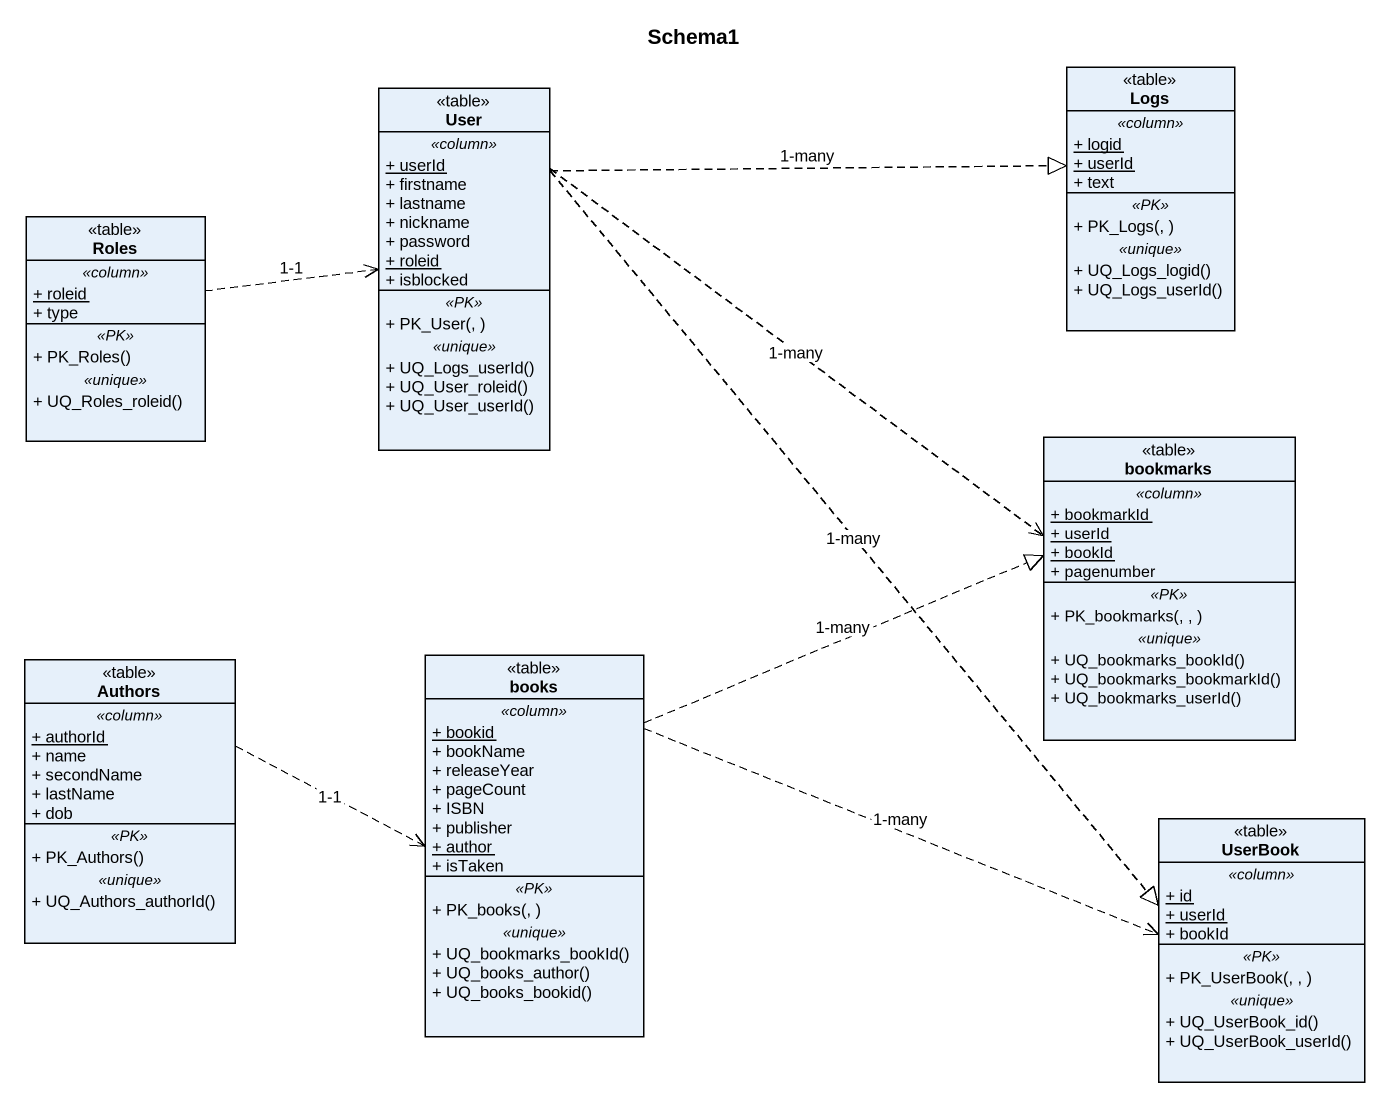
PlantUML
@startuml
title Schema1
hide circle
hide empty members
skinparam classAttributeIconSize 0
class Logs <<table>> {
  .. <<column>> ..
  {static} + logid
  {static} + userId
  + text
  .. <<PK>> ..
  + PK_Logs(, )
  .. <<unique>> ..
  + UQ_Logs_logid()
  + UQ_Logs_userId()
}
class User <<table>> {
  .. <<column>> ..
  {static} + userId
  + firstname
  + lastname
  + nickname
  + password
  {static} + roleid
  + isblocked
  .. <<PK>> ..
  + PK_User(, )
  .. <<unique>> ..
  + UQ_Logs_userId()
  + UQ_User_roleid()
  + UQ_User_userId()
}
class Roles <<table>> {
  .. <<column>> ..
  {static} + roleid
  + type
  .. <<PK>> ..
  + PK_Roles()
  .. <<unique>> ..
  + UQ_Roles_roleid()
}
class bookmarks <<table>> {
  .. <<column>> ..
  {static} + bookmarkId
  {static} + userId
  {static} + bookId
  + pagenumber
  .. <<PK>> ..
  + PK_bookmarks(, , )
  .. <<unique>> ..
  + UQ_bookmarks_bookId()
  + UQ_bookmarks_bookmarkId()
  + UQ_bookmarks_userId()
}
class Authors <<table>> {
  .. <<column>> ..
  {static} + authorId
  + name
  + secondName
  + lastName
  + dob
  .. <<PK>> ..
  + PK_Authors()
  .. <<unique>> ..
  + UQ_Authors_authorId()
}
class books <<table>> {
  .. <<column>> ..
  {static} + bookid
  + bookName
  + releaseYear
  + pageCount
  + ISBN
  + publisher
  {static} + author
  + isTaken
  .. <<PK>> ..
  + PK_books(, )
  .. <<unique>> ..
  + UQ_bookmarks_bookId()
  + UQ_books_author()
  + UQ_books_bookid()
}
class UserBook <<table>> {
  .. <<column>> ..
  {static} + id
  {static} + userId
  + bookId
  .. <<PK>> ..
  + PK_UserBook(, , )
  .. <<unique>> ..
  + UQ_UserBook_id()
  + UQ_UserBook_userId()
}
User .right.|> Logs : 1-many
User <.left. Roles : 1-1
User .right.> bookmarks : 1-many
User ..|> UserBook : 1-many
Authors .right.> books : 1-1
books .right.|> bookmarks : 1-many
books .right.> UserBook : 1-many
@enduml
